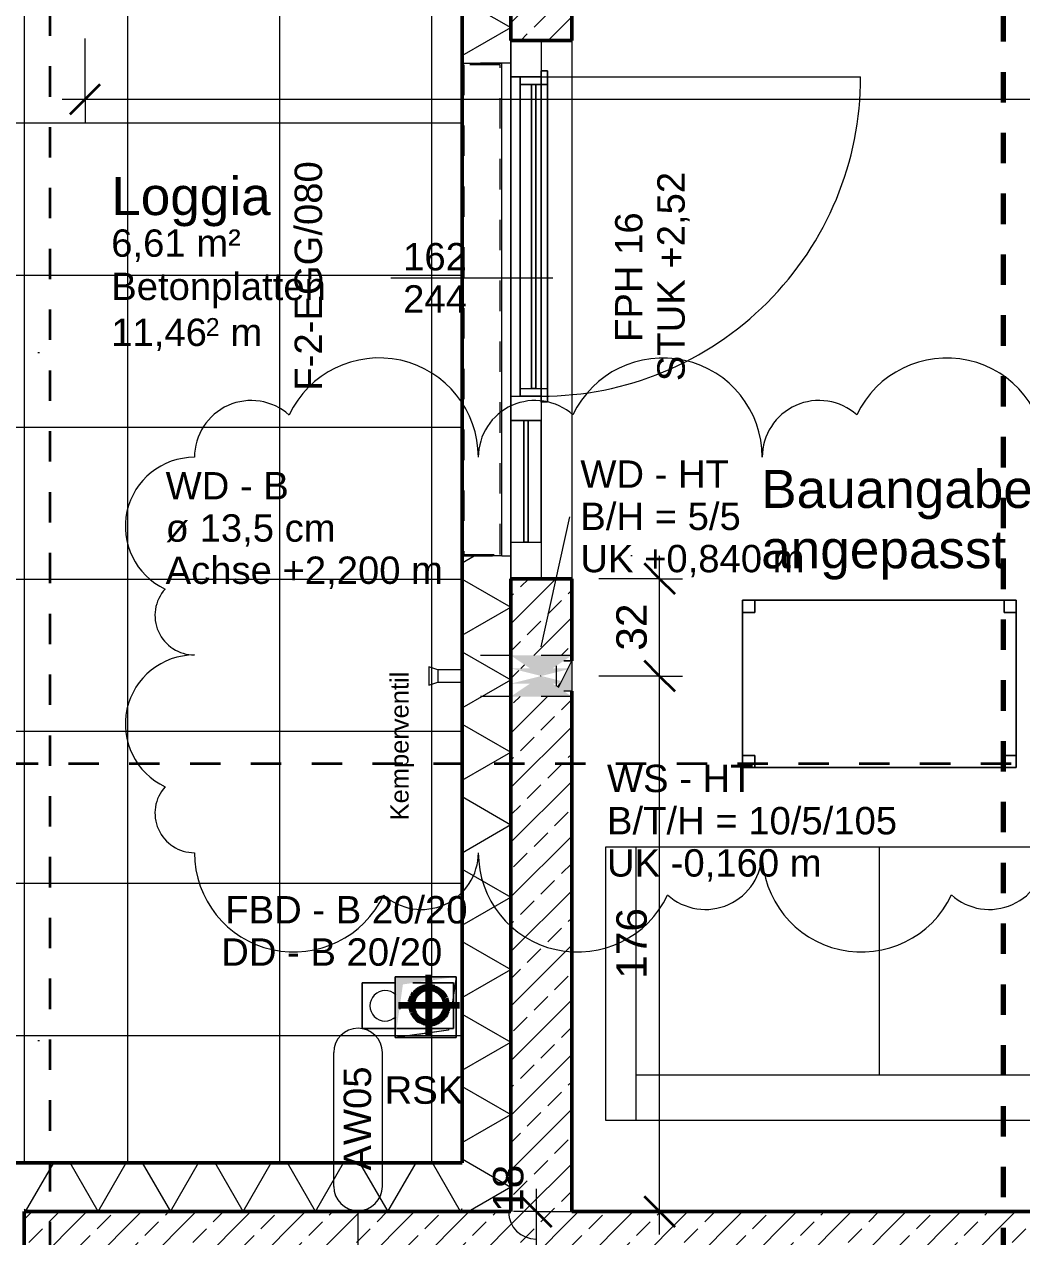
# Model space of a CAD drawing. Header units: metres. Extents: x -67.4 to -19.1, y 43.9 to 93.
# Drawn here: x -54.188 to -50.909, y 67.348 to 71.335 of the extents above; entities that cross this region are included whole.
import ezdxf

# ---------------------------------------------------------------- set-up
doc = ezdxf.new("R2010")
doc.units = ezdxf.units.M
for name, pattern in [('Achse', [0.009, 0.005, -0.002, 0, -0.002]), ('Strich Punkt', [0.015875, 0.00635, -0.004763, 0, -0.004763]), ('Strich Punkt Mittel', [0.015875, 0.00635, -0.004763, 0, -0.004763]), ('Verdeckt', [0.003, 0.002, -0.001])]:
    doc.linetypes.add(name, pattern=pattern)
for name, color, linetype, lineweight in [('A-DETL-GENF_', 92, 'Continuous', 13), ('A-DETL-MBND', 5, 'Continuous', 5), ('A-GLAZ-IDEN_', 152, 'Continuous', 9), ('A_2D', 7, 'Continuous', 13), ('A_Bemassung-50_', 4, 'Continuous', 9), ('A_Bemassung_', 4, 'Continuous', 9), ('A_Beschriftung_', 7, 'Continuous', 9), ('A_Decken', 8, 'Continuous', 13), ('A_Durchbruch', 7, 'Verdeckt', 5), ('A_Durchbruch_', 7, 'Continuous', 5), ('A_Durchbruch_Projektion', 8, 'Verdeckt', 5), ('A_Kanal_RW', 150, 'Strich Punkt', 100), ('A_Moebel', 6, 'Continuous', 13), ('A_Raeume_', 7, 'Continuous', 5), ('A_Raeume_Beschriftung_', 7, 'Continuous', 9), ('A_Raster_', 1, 'Continuous', 9), ('A_Waende', 7, 'Continuous', 13), ('G-ANNO-REVC-IDEN_', 71, 'Continuous', 9), ('G-ANNO-REVC_', 71, 'Continuous', 9), ('G-ANNO-SYMB_', 111, 'Continuous', 9), ('HT_E-Gesamt', 2, 'Continuous', 13), ('M-EQPM', 50, 'Continuous', 5), ('M-EQPM-IDEN_', 50, 'Continuous', 9), ('P-PIPE', 3, 'Continuous', 5), ('P-PIPE-CNTR', 3, 'Continuous', 5), ('Text', 130, 'Continuous', 9)]:
    doc.layers.add(name, color=color, linetype=linetype, lineweight=lineweight)
doc.styles.add('Arial_2', font='arial.ttf', dxfattribs={"height": 0.09})
doc.styles.add('Arial_3', font='arial.ttf', dxfattribs={"height": 0.125})
doc.styles.add('Arial_4', font='arial.ttf', dxfattribs={"height": 0.05849})
doc.styles.add('Arial_5', font='arial.ttf', dxfattribs={"height": 0.1})
doc.styles.add('Arial_6', font='arial.ttf', dxfattribs={"height": 0.06})
doc.dimstyles.new('WGA-Bemaßung_1', dxfattribs={"dimscale": 0.3048, "dimtxt": 0.102026, "dimasz": 0.328084, "dimexe": 0.246063, "dimexo": 0.0625, "dimgap": 0.04101, "dimtad": 1, "dimdec": 1, "dimlfac": 100, "dimrnd": 0.5, "dimdsep": 46, "dimtxsty": 'Arial_5', "dimblk1": 'OBLIQUE', "dimblk2": 'OBLIQUE', "dimsah": 1, "dimcen": 0.09, "dimdle": 0.246063, "dimazin": 2, "dimtfac": 1, "dimtdec": 4, "dimtix": 1, "dimtmove": 1, "dimatfit": 3, "dimfxl": 0.656168, "dimfxlon": 1, "dimtvp": 1, "dimtolj": 1, "dimtzin": 0, "dimarcsym": 2})
doc.dimstyles.new('WGA-Bemaßung_4', dxfattribs={"dimscale": 0.3048, "dimtxt": 0.102026, "dimasz": 0.328084, "dimexe": 0.246063, "dimexo": 0.0625, "dimgap": 0.04101, "dimtad": 1, "dimdec": 1, "dimlfac": 100, "dimrnd": 0.5, "dimdsep": 46, "dimtxsty": 'Arial_5', "dimblk1": 'OBLIQUE', "dimblk2": 'OBLIQUE', "dimsah": 1, "dimcen": 0.09, "dimdle": 0.246063, "dimazin": 2, "dimtfac": 1, "dimtdec": 4, "dimtix": 1, "dimtmove": 0, "dimatfit": 3, "dimfxl": 0.656168, "dimfxlon": 1, "dimtvp": 1, "dimtolj": 1, "dimtzin": 0, "dimarcsym": 2})
pattern_1 = [(45, (0, 0), (-0.08980256, 0.08980256), []), (45, (0.0898, 0), (-0.08980256, 0.08980256), [0.0635, -0.03175])]

# ---------------------------------------------------------------- blocks, each defined once
blk = doc.blocks.new('Moeb_Sofa - Sofa 180x90-4296491-263_PP_00EG_BT2')
at = {"layer": 'A_Moebel', "color": 8}
for p, q in [((-0.9, 0.45), (0.9, 0.45)), ((-0.9, -0.45), (-0.9, 0.45)), ((-0.8, -0.45), (-0.8, 0.45)), ((0, -0.3), (0, 0.45)), ((0.8, -0.45), (0.8, 0.45)), ((0.9, 0.45), (0.9, -0.45)), ((-0.8, -0.3), (0.8, -0.3)), ((0.9, -0.45), (-0.9, -0.45))]:
    blk.add_line(p, q, dxfattribs=at)
blk = doc.blocks.new('Moeb_Tisch - 900x550-1540402-263_PP_00EG_BT2')
at = {"layer": 'A_Moebel', "color": 8}
for p, q in [((-0.6241, -0.8106), (-0.6241, 0.0894)), ((-0.6241, 0.0894), (-0.0741, 0.0894)), ((-0.5841, 0.0894), (-0.6241, 0.0894)), ((-0.6241, 0.0894), (-0.6241, 0.0494)), ((-0.6241, 0.0494), (-0.6241, 0.0894)), ((-0.6241, 0.0894), (-0.5841, 0.0894)), ((-0.0741, 0.0894), (-0.6241, 0.0894)), ((-0.6241, 0.0894), (-0.6241, -0.8106)), ((-0.6241, -0.8106), (-0.6241, 0.0894)), ((-0.6241, 0.0894), (-0.0741, 0.0894)), ((-0.5841, 0.0494), (-0.5841, 0.0894)), ((-0.5841, 0.0894), (-0.5841, 0.0494)), ((-0.0741, 0.0894), (-0.1141, 0.0894)), ((-0.1141, 0.0894), (-0.1141, 0.0494)), ((-0.1141, 0.0494), (-0.1141, 0.0894)), ((-0.1141, 0.0894), (-0.0741, 0.0894)), ((-0.0741, 0.0894), (-0.0741, -0.8106)), ((-0.0741, 0.0494), (-0.0741, 0.0894)), ((-0.0741, 0.0894), (-0.0741, 0.0494)), ((-0.0741, -0.8106), (-0.0741, 0.0894)), ((-0.0741, 0.0894), (-0.0741, -0.8106)), ((-0.6241, 0.0494), (-0.5841, 0.0494)), ((-0.5841, 0.0494), (-0.6241, 0.0494)), ((-0.1141, 0.0494), (-0.0741, 0.0494)), ((-0.0741, 0.0494), (-0.1141, 0.0494)), ((-0.6241, -0.7706), (-0.6241, -0.8106)), ((-0.5841, -0.7706), (-0.6241, -0.7706)), ((-0.6241, -0.7706), (-0.5841, -0.7706)), ((-0.6241, -0.8106), (-0.6241, -0.7706)), ((-0.5841, -0.8106), (-0.5841, -0.7706)), ((-0.5841, -0.7706), (-0.5841, -0.8106)), ((-0.0741, -0.7706), (-0.1141, -0.7706)), ((-0.1141, -0.7706), (-0.1141, -0.8106)), ((-0.1141, -0.8106), (-0.1141, -0.7706)), ((-0.1141, -0.7706), (-0.0741, -0.7706)), ((-0.0741, -0.8106), (-0.0741, -0.7706)), ((-0.0741, -0.7706), (-0.0741, -0.8106)), ((-0.0741, -0.8106), (-0.6241, -0.8106)), ((-0.6241, -0.8106), (-0.5841, -0.8106)), ((-0.5841, -0.8106), (-0.6241, -0.8106)), ((-0.6241, -0.8106), (-0.0741, -0.8106)), ((-0.0741, -0.8106), (-0.6241, -0.8106)), ((-0.1141, -0.8106), (-0.0741, -0.8106)), ((-0.0741, -0.8106), (-0.1141, -0.8106))]:
    blk.add_line(p, q, dxfattribs=at)
blk = doc.blocks.new('HLS_Regensinkkasten - HLS_Regensinkkasten-V106-263_PP_00EG_BT2')
at = {"layer": 'M-EQPM', "color": 250}
for p, q in [((0.0373, 0.075), (-0.15, 0.075)), ((-0.15, 0.075), (-0.15, -0.075)), ((-0.15, 0.075), (0.0373, 0.075)), ((-0.15, -0.075), (-0.15, 0.075)), ((0.15, 0.075), (0.0415, 0.075)), ((0.0415, 0.075), (0.15, 0.075)), ((0.15, -0.075), (0.15, 0.075)), ((0.15, 0.075), (0.15, -0.075)), ((-0.15, -0.075), (-0.0158, -0.075)), ((-0.0158, -0.075), (-0.15, -0.075)), ((0.0416, -0.075), (0.15, -0.075)), ((0.15, -0.075), (0.0416, -0.075))]:
    blk.add_line(p, q, dxfattribs=at)
for start, end in [(225.9696, 134.0336), (167.113, 180), (180, 184.4526)]:
    blk.add_arc((0.075, 0), 0.05, start, end, dxfattribs=at)
blk = doc.blocks.new('Allg_Nachströmöffnung1 - DN 135-V114-263_PP_00EG_BT2')
at = {"layer": 'A-DETL-GENF_', "linetype": 'Verdeckt', "lineweight": 5}
for points in [[(0.0575, -0.1), (0.125, 0), (0.0575, 0.1), (0.0575, -0.0999)], [(0.125, 0), (0.1925, -0.0999), (0.1925, 0.1), (0.175, 0.0741)]]:
    blk.add_hatch(color=256, dxfattribs=at).paths.add_polyline_path(points)
at = {"layer": 'A_Durchbruch'}
for p, q in [((0.0575, -0.1), (0.0575, 0.26)), ((0.1925, -0.1), (0.1925, 0.26))]:
    blk.add_line(p, q, dxfattribs=at)
blk = doc.blocks.new('Allg_WS1 - HKLS-11901378-263_PP_00EG_BT2')
at = {"layer": 'A-DETL-GENF_'}
h = blk.add_hatch(color=256, dxfattribs=at)
h.paths.add_polyline_path([(0.125, -0.0434), (0.125, -0.0435), (0.2, -0.0434), (0.1964, -0.0292), (0.1583, -0.0102), (0.15, -0.0434), (0.15, -0.006), (0.1371, 0.0004), (0.125, -0.0176)])
h.paths.add_polyline_path([(0.2, -0.0435), (0.2249, -0.0434), (0.2, -0.031), (0.2, -0.0435)])
at = {"layer": 'A_2D'}
for p, q in [((0.1413, 0.0065), (0.2088, 0.0065)), ((0.125, -0.0435), (0.125, -0.0176)), ((0.225, -0.0176), (0.225, -0.0435))]:
    blk.add_line(p, q, dxfattribs=at)
at = {"layer": 'A_Durchbruch'}
for p, q in [((0.1371, 0.0004), (0.225, -0.0435)), ((0.125, -0.0435), (0.125, -0.0176)), ((0.225, -0.0435), (0.225, -0.0176))]:
    blk.add_line(p, q, dxfattribs=at)
blk = doc.blocks.new('Kemperventil - Standard-10796993-263_PP_00EG_BT2')
at = {"layer": 'HT_E-Gesamt'}
for p, q in [((0.095, 0.19), (0.105, 0.16)), ((0.125, 0.19), (0.095, 0.19)), ((0.105, 0.16), (0.105, 0.085)), ((0.125, 0.16), (0.105, 0.16)), ((0.155, 0.19), (0.125, 0.19)), ((0.145, 0.16), (0.125, 0.16)), ((0.145, 0.16), (0.155, 0.19)), ((0.145, 0.085), (0.145, 0.16)), ((0.0775, 0.085), (0.0775, 0.08)), ((0.125, 0.085), (0.0775, 0.085)), ((0.1725, 0.085), (0.125, 0.085)), ((0.1725, 0.08), (0.1725, 0.085))]:
    blk.add_line(p, q, dxfattribs=at)
blk = doc.blocks.new('Allg_Rollladenkasten - 0130x0270-10446602-263_PP_00EG_BT2')
at = {"layer": 'A_2D'}
for p, q in [((-0.81, -0.0793), (-0.81, -0.0743)), ((-0.81, -0.0743), (-0.805, -0.0743)), ((-0.81, -0.2043), (-0.81, -0.0793)), ((-0.805, -0.0743), (0.805, -0.0743)), ((0.805, -0.0743), (0.81, -0.0743)), ((0.81, -0.0743), (0.81, -0.2043)), ((-0.81, -0.2043), (0.805, -0.2043)), ((-0.81, -0.2043), (0.81, -0.2043)), ((-0.81, -0.2043), (-0.81, -0.2343)), ((0.81, -0.2343), (-0.81, -0.2343)), ((0.805, -0.2043), (0.81, -0.2043)), ((0.81, -0.2343), (0.81, -0.2043)), ((-0.81, -0.633), (-0.81, -0.629))]:
    blk.add_line(p, q, dxfattribs=at)
at = {"layer": 'A_Durchbruch'}
for p, q in [((-0.81, -0.0743), (-0.81, -0.2343)), ((0.81, -0.0743), (-0.81, -0.0743)), ((-0.805, -0.0793), (-0.805, -0.1993)), ((0.805, -0.0793), (-0.805, -0.0793)), ((0.805, -0.1993), (0.805, -0.0793)), ((0.81, -0.2343), (0.81, -0.0743)), ((-0.805, -0.1993), (0.805, -0.1993)), ((-0.81, -0.2343), (0.81, -0.2343)), ((-0.81, -0.2343), (0.81, -0.2343))]:
    blk.add_line(p, q, dxfattribs=at)
blk = doc.blocks.new('Symbol_Schatten_Verdeckt_unten - Bodendurchbruch_Schatten_Verdeckt_unten-V117-263_PP_00EG_BT2')
at = {"layer": 'A_Durchbruch_Projektion'}
for p, q in [((-0.1, -0.1), (-0.1, 0.1)), ((-0.1, 0.1), (0.1, 0.1)), ((-0.075, 0.075), (0.1, 0.1)), ((0.1, 0.1), (0.1, -0.1)), ((-0.1, -0.1), (-0.075, 0.075)), ((0.1, -0.1), (-0.1, -0.1))]:
    blk.add_line(p, q, dxfattribs=at)
blk = doc.blocks.new('Allg_WD_rechteckig - HKLS-V122-263_PP_00EG_BT2')
at = {"layer": 'A-DETL-GENF_'}
h = blk.add_hatch(color=256, dxfattribs=at)
h.paths.add_polyline_path([(0.15, 0), (0.125, 0.0999), (0.125, 0.037)])
h.paths.add_polyline_path([(0.15, 0), (0.125, -0.037), (0.125, -0.1), (0.1323, -0.071)])
h = blk.add_hatch(color=256, dxfattribs=at)
h.paths.add_polyline_path([(0.15, 0), (0.175, -0.1), (0.175, -0.037)])
h.paths.add_polyline_path([(0.175, 0.0999), (0.175, 0.0999), (0.15, 0), (0.175, 0.037)])
blk = doc.blocks.new('Symbol_Schatten_Verdeckt_unten - Bodendurchbruch_Schatten_Verdeckt_unten-V123-263_PP_00EG_BT2')
at = {"layer": 'A-DETL-MBND'}
for p, q in [((-0.1, -0.1), (-0.1, 0.1)), ((-0.1, 0.1), (0.1, 0.1)), ((-0.075, 0.075), (0.1, 0.1)), ((-0.0757, 0.0704), (-0.075, 0.075)), ((-0.1, -0.1), (-0.0916, -0.0409))]:
    blk.add_line(p, q, dxfattribs=at)
blk = doc.blocks.new('Symbol_Schatten - Bodendurchbruch_Schatten-V73-263_PP_00EG_BT2')
at = {"layer": 'A-DETL-MBND'}
for p, q in [((0.1, -0.1), (0.1, 0.1)), ((0.1, 0.1), (0.1, -0.1)), ((-0.1, -0.1), (0.1, -0.1)), ((0.1, -0.1), (-0.1, -0.1))]:
    blk.add_line(p, q, dxfattribs=at)
blk = doc.blocks.new('Symbol_Schatten - Bodendurchbruch_Schatten-V72-263_PP_00EG_BT2')
at = {"layer": 'A-DETL-GENF_'}
blk.add_hatch(color=256, dxfattribs=at).paths.add_polyline_path([(-0.1, -0.1), (-0.075, 0.075), (0.1, 0.1), (-0.1, 0.1), (-0.1, -0.0988)])
at = {"layer": 'A_2D'}
for p, q in [((-0.1, -0.1), (-0.1, 0.1)), ((-0.1, 0.1), (0.1, 0.1)), ((0.1, 0.1), (0.1, -0.1)), ((0.1, -0.1), (-0.1, -0.1))]:
    blk.add_line(p, q, dxfattribs=at)
at = {"layer": 'A_Durchbruch_'}
for p, q in [((0.1, 0.1), (-0.1, 0.1)), ((-0.1, 0.1), (-0.1, -0.1)), ((0.1, -0.1), (0.1, 0.1)), ((-0.1, -0.1), (0.1, -0.1))]:
    blk.add_line(p, q, dxfattribs=at)
blk = doc.blocks.new('Fens_Tuer_2tlg - DK_DF_SL_1770x2520_Terrassentür dicke Aufbau-11820819-263_PP_00EG_BT2')
at = {"layer": 'A_2D', "lineweight": 5}
for p, q in [((-0.765, 0), (-0.765, 1.05)), ((-0.885, 0.1), (0.885, 0.1)), ((-0.885, 0.1), (0.885, 0.1)), ((-0.885, 0.1), (0.885, 0.1)), ((-0.885, -0.1), (-0.885, 0.1)), ((-0.885, 0.1), (-0.885, -0.1)), ((0.885, 0.1), (0.885, -0.1)), ((0.885, -0.1), (0.885, 0.1)), ((-0.785, 0.02), (-0.74, 0.02)), ((-0.785, 0), (-0.785, 0.02)), ((-0.785, 0.02), (-0.785, 0)), ((0.305, 0.02), (-0.785, 0.02)), ((-0.74, 0.02), (-0.74, -0.07)), ((-0.74, -0.07), (-0.74, 0.02)), ((-0.74, 0.02), (0.26, 0.02)), ((0.26, 0.02), (0.305, 0.02)), ((0.26, -0.07), (0.26, 0.02)), ((0.26, -0.07), (0.26, 0.02)), ((0.305, 0.02), (0.305, 0)), ((0.305, 0.02), (0.305, 0)), ((-0.885, -0.1), (-0.885, 0)), ((-0.885, 0), (-0.765, 0)), ((-0.885, 0), (0.885, 0)), ((-0.885, -0.1), (-0.885, 0)), ((-0.765, 0), (-0.785, 0)), ((-0.785, 0), (0.305, 0)), ((-0.765, -0.07), (-0.765, 0)), ((-0.765, 0), (-0.765, -0.07)), ((0.285, 0), (-0.765, 0)), ((-0.765, 0), (-0.765, -0.1)), ((0.285, 0), (-0.765, 0)), ((-0.765, -0.1), (-0.765, 0)), ((-0.74, -0.018), (0.26, -0.018)), ((-0.74, -0.032), (-0.74, -0.018)), ((-0.74, -0.018), (-0.74, -0.032)), ((0.26, -0.018), (-0.74, -0.018)), ((0.26, -0.032), (-0.74, -0.032)), ((-0.74, -0.032), (0.26, -0.032)), ((0.26, -0.018), (0.26, -0.032)), ((0.26, -0.032), (0.26, -0.018)), ((0.285, 0), (0.285, -0.07)), ((0.305, 0), (0.285, 0)), ((0.285, 0), (0.285, -0.07)), ((0.285, -0.1), (0.285, 0)), ((0.285, 0), (0.365, 0)), ((0.285, -0.1), (0.285, 0)), ((0.365, 0), (0.365, -0.1)), ((0.765, 0), (0.365, 0)), ((0.365, -0.1), (0.365, 0)), ((0.765, -0.1), (0.765, 0)), ((0.765, 0), (0.885, 0)), ((0.765, -0.1), (0.765, 0)), ((0.885, 0), (0.885, -0.1)), ((0.885, -0.1), (0.885, 0)), ((-0.74, -0.07), (-0.765, -0.07)), ((-0.765, -0.07), (0.285, -0.07)), ((0.26, -0.07), (-0.74, -0.07)), ((0.285, -0.07), (0.26, -0.07)), ((0.365, -0.043), (0.765, -0.043)), ((0.365, -0.057), (0.365, -0.043)), ((0.365, -0.043), (0.365, -0.057)), ((0.765, -0.043), (0.365, -0.043)), ((0.765, -0.057), (0.365, -0.057)), ((0.365, -0.057), (0.765, -0.057)), ((0.765, -0.043), (0.765, -0.057)), ((0.765, -0.057), (0.765, -0.043)), ((-0.885, -0.1), (0.885, -0.1)), ((0.885, -0.1), (-0.885, -0.1)), ((-0.765, -0.1), (-0.885, -0.1)), ((0.885, -0.1), (-0.885, -0.1)), ((-0.765, -0.1), (0.285, -0.1)), ((0.365, -0.1), (0.285, -0.1)), ((0.365, -0.1), (0.765, -0.1)), ((0.885, -0.1), (0.765, -0.1)), ((-0.81, -0.26), (0.81, -0.26))]:
    blk.add_line(p, q, dxfattribs=at)
blk.add_arc((-0.765, 0), 1.05, 360, 90, dxfattribs=at)
blk = doc.blocks.new('BS_Wand_Lollipop - rechts_oben-2026913-263_PP_00EG_BT2')
at = {"layer": 'A_Beschriftung_'}
for p, q in [((0.0046, 0.0016), (0.0134, 0.0016)), ((-0.003, 0), (0.003, 0)), ((0.0046, -0.0016), (0.0134, -0.0016))]:
    blk.add_line(p, q, dxfattribs=at)
for centre, start, end in [((0.0046, 0), 90, 270), ((0.0134, 0), 270, 90)]:
    blk.add_arc(centre, 0.0016, start, end, dxfattribs=at)
blk = doc.blocks.new('DIMBLOCK498-263_PP_00EG_BT2')
at = {"layer": 'A_Bemassung-50_', "transparency": 16777216}
for p, q in [((-52.505, 67.5056), (-52.505, 67.2506)), ((-52.505, 67.4306), (-52.58, 67.4306)), ((-52.505, 67.4306), (-52.305, 67.4306)), ((-52.505, 67.2506), (-52.58, 67.2506)), ((-52.505, 67.2506), (-52.305, 67.2506))]:
    blk.add_line(p, q, dxfattribs=at)
at = {"layer": 'A_Bemassung-50_', "lineweight": 35, "transparency": 16777216}
for p, q in [((-52.505, 67.4306), (-52.555, 67.4806)), ((-52.505, 67.4306), (-52.455, 67.3806)), ((-52.505, 67.2506), (-52.555, 67.3006)), ((-52.505, 67.2506), (-52.455, 67.2006))]:
    blk.add_line(p, q, dxfattribs=at)
at = {"layer": 'A_Bemassung-50_', "transparency": 16777216}
blk.add_ellipse((-52.505, 67.4296), major_axis=(-0.091, 0), ratio=0.978347, start_param=0, end_param=1.570796, dxfattribs=at)
at = {"layer": 'A_Bemassung-50_', "color": 0, "transparency": 16777216, "insert": (-52.6474, 67.4296), "char_height": 0.1, "width": 0.184588, "attachment_point": 1, "rotation": 90, "line_spacing_factor": 0.941778, "style": 'Arial_5'}
blk.add_mtext('18', dxfattribs=at)
blk = doc.blocks.new('_Oblique')
at = {"color": 0, "linetype": 'ByBlock', "lineweight": -2}
blk.add_line((-0.5, -0.5), (0.5, 0.5), dxfattribs=at)
blk = doc.blocks.new('DIMBLOCK525-263_PP_00EG_BT2')
at = {"layer": 'A_Bemassung-50_', "transparency": 16777216}
for p, q in [((-53.9883, 71.0881), (-53.9883, 71.2881)), ((-45.2708, 71.0878), (-45.2708, 71.2878)), ((-54.0633, 71.0881), (-45.2708, 71.0878)), ((-53.9883, 71.0881), (-53.9883, 71.0131)), ((-45.2708, 71.0878), (-45.2708, 71.0128))]:
    blk.add_line(p, q, dxfattribs=at)
at = {"layer": 'A_Bemassung-50_', "lineweight": 35, "transparency": 16777216}
for p, q in [((-53.9883, 71.0881), (-53.9383, 71.1381)), ((-45.2708, 71.0878), (-45.2208, 71.1378)), ((-53.9883, 71.0881), (-54.0383, 71.0381)), ((-45.2708, 71.0878), (-45.3208, 71.0378))]:
    blk.add_line(p, q, dxfattribs=at)
at = {"layer": 'A_Bemassung-50_', "color": 0, "transparency": 16777216, "insert": (-49.7449, 71.2303), "char_height": 0.1, "width": 0.276883, "attachment_point": 1, "rotation": 359.9983, "line_spacing_factor": 0.941778, "style": 'Arial_5'}
blk.add_mtext('872', dxfattribs=at)
blk = doc.blocks.new('BS_Fens_PP - links-2843219-263_PP_00EG_BT2')
at = {"layer": 'A-GLAZ-IDEN_'}
blk.add_line((0, 0.000124), (0, 0.010761), dxfattribs=at)
blk = doc.blocks.new('Family - ___-11902235-263_PP_00EG_BT2')
at = {"layer": 'G-ANNO-REVC_'}
for centre, radius, start, end in [((-22.4124, 85.0956), 0.1867, 25.5497, 157.36), ((-22.0247, 84.934), 0.3267, 337.36, 132.1512), ((-22.6722, 84.9575), 0.2275, 67.36, 222.1512), ((-21.551, 84.7364), 0.1867, 25.5497, 157.36), ((-21.1633, 84.5747), 0.3267, 337.36, 132.1512), ((-22.7848, 84.6876), 0.13, 115.5497, 247.36), ((-22.9224, 84.3576), 0.2275, 67.36, 222.1512), ((-20.6895, 84.3771), 0.1867, 25.5497, 157.36), ((-20.3019, 84.2154), 0.3267, 337.36, 132.1512), ((-23.035, 84.0876), 0.13, 115.5497, 247.36), ((-20.0505, 83.9697), 0.13, 295.5497, 67.36), ((-22.7836, 83.8419), 0.3267, 157.36, 312.1512), ((-20.1631, 83.6997), 0.2275, 247.36, 42.1512), ((-22.3959, 83.6802), 0.1867, 205.5497, 337.36), ((-21.9222, 83.4826), 0.3267, 157.36, 312.1512), ((-20.3007, 83.3698), 0.13, 295.5497, 67.36), ((-21.5345, 83.321), 0.1867, 205.5497, 337.36), ((-21.0608, 83.1234), 0.3267, 157.36, 312.1512), ((-20.4133, 83.0998), 0.2275, 247.36, 42.1512), ((-20.6731, 82.9617), 0.1867, 205.5497, 337.36)]:
    blk.add_arc(centre, radius, start, end, dxfattribs=at)
blk = doc.blocks.new('DIMBLOCK624-263_PP_00EG_BT2')
at = {"layer": 'A_Bemassung-50_', "lineweight": 35, "transparency": 16777216}
for p, q in [((-52.0994, 69.1918), (-52.1494, 69.2418)), ((-52.0994, 69.1918), (-52.0494, 69.1418)), ((-52.0994, 67.4306), (-52.1494, 67.4806)), ((-52.0994, 67.4306), (-52.0494, 67.3806))]:
    blk.add_line(p, q, dxfattribs=at)
at = {"layer": 'A_Bemassung-50_', "transparency": 16777216}
for p, q in [((-52.0994, 69.1918), (-52.2994, 69.1918)), ((-52.0994, 67.3556), (-52.0994, 69.1918)), ((-52.0994, 69.1918), (-52.0244, 69.1918)), ((-52.0994, 67.4306), (-52.2994, 67.4306)), ((-52.0994, 67.4306), (-52.0244, 67.4306))]:
    blk.add_line(p, q, dxfattribs=at)
at = {"layer": 'A_Bemassung-50_', "color": 0, "transparency": 16777216, "insert": (-52.2417, 68.1958), "char_height": 0.1, "width": 0.276883, "attachment_point": 1, "rotation": 90, "line_spacing_factor": 0.941778, "style": 'Arial_5'}
blk.add_mtext('176', dxfattribs=at)
blk = doc.blocks.new('DIMBLOCK625-263_PP_00EG_BT2')
at = {"layer": 'A_Bemassung-50_', "transparency": 16777216}
for p, q in [((-52.0994, 69.1918), (-52.0994, 69.5868)), ((-52.0994, 69.5118), (-52.2994, 69.5118)), ((-52.0994, 69.5118), (-52.0244, 69.5118)), ((-52.0994, 69.1918), (-52.2994, 69.1918)), ((-52.0994, 69.1918), (-52.0244, 69.1918))]:
    blk.add_line(p, q, dxfattribs=at)
at = {"layer": 'A_Bemassung-50_', "lineweight": 35, "transparency": 16777216}
for p, q in [((-52.0994, 69.5118), (-52.1494, 69.5618)), ((-52.0994, 69.5118), (-52.0494, 69.4618)), ((-52.0994, 69.1918), (-52.1494, 69.2418)), ((-52.0994, 69.1918), (-52.0494, 69.1418))]:
    blk.add_line(p, q, dxfattribs=at)
at = {"layer": 'A_Bemassung-50_', "color": 0, "transparency": 16777216, "insert": (-52.2417, 69.2749), "char_height": 0.1, "width": 0.184588, "attachment_point": 1, "rotation": 90, "line_spacing_factor": 0.941778, "style": 'Arial_5'}
blk.add_mtext('32', dxfattribs=at)

msp = doc.modelspace()

# ---------------------------------------------------------------- hatches: boundary and pattern name
at = {"layer": 'A-DETL-GENF_', "lineweight": 5}
h = msp.add_hatch(dxfattribs=at)
h.set_pattern_fill('FP_160', color=252, style=0, pattern_type=2)
h.set_pattern_definition([(89.998, (-85.848, 81.011), (-0.5, 1.75e-05), []), (179.998, (-85.848, 81.011), (-1.75e-05, -0.5), [])])
h.paths.add_polyline_path([(-37.3489, 50.614), (-35.3489, 51.4717), (-35.3489, 51.6705), (-35.3564, 51.6883), (-35.3643, 51.7129), (-35.3704, 51.7392), (-35.3747, 51.767), (-35.3773, 51.7976), (-35.3781, 51.8201), (-35.3773, 51.8505), (-35.3747, 51.8816), (-35.3704, 51.9132), (-35.3643, 51.9452), (-35.3564, 51.9773), (-35.3489, 52.0021), (-35.3489, 55.5027), (-37.3488, 55.5027), (-37.3487, 55.1534), (-37.3088, 55.1534), (-37.3088, 53.5334), (-37.3488, 53.5334), (-37.3489, 50.7195)])
h.paths.add_polyline_path([(-37.2077, 55.2308), (-37.2077, 55.4308), (-37.0077, 55.4308), (-37.1827, 55.4058)])
h.paths.add_polyline_path([(-35.3485, 62.78), (-35.3485, 69.4084), (-37.3483, 69.4084), (-37.3483, 69.0237), (-37.3084, 69.0237), (-37.3084, 67.4037), (-37.3484, 67.4037), (-37.3484, 64.436), (-37.3085, 64.436), (-37.3085, 63.386), (-37.3485, 63.386), (-37.3485, 62.78), (-35.3644, 62.78)])
h.paths.add_polyline_path([(-37.3085, 64.436), (-37.3085, 64.436), (-37.2602, 65.5096)])
h.paths.add_polyline_path([(-36.409, 66.1781), (-36.589, 66.1787), (-36.4987, 66.2684)])
h.paths.add_polyline_path([(-37.2207, 66.3884), (-37.2207, 66.4695), (-37.2173, 66.4835), (-37.2173, 66.4972), (-37.2207, 66.5116), (-37.2207, 66.5884), (-37.0207, 66.5884), (-37.1957, 66.5634), (-37.2169, 66.4146)])
h.paths.add_polyline_path([(-52.7484, 67.5906), (-52.7484, 71.7218), (-56.4192, 71.7219), (-56.0639, 67.5907), (-52.7484, 67.5906)])
h.paths.add_polyline_path([(-52.7484, 67.5906), (-52.7484, 67.5906), (-52.7484, 67.9817)])
h.paths.add_polyline_path([(-52.9684, 68.0027), (-52.9684, 68.2027), (-52.7684, 68.2027), (-52.9434, 68.1777), (-52.9642, 68.0323)])
h.paths.add_polyline_path([(-52.7484, 69.2255), (-52.7534, 69.233), (-52.7534, 69.233)])
h.paths.add_polyline_path([(-37.3496, 80.5188), (-37.3499, 83.3469), (-42.5001, 83.3469), (-54.2336, 80.5193), (-37.3499, 80.5188)])
h.paths.add_polyline_path([(-40.5679, 80.6402), (-40.5679, 80.8402), (-40.3679, 80.8402), (-40.5429, 80.8152), (-40.5668, 80.6482)])
at = {"layer": 'A_Waende', "lineweight": 5}
h = msp.add_hatch(dxfattribs=at)
h.set_pattern_fill('FP_3', color=250, style=0, pattern_type=2)
h.set_pattern_definition(pattern_1)
h.paths.add_polyline_path([(-52.3884, 69.1243), (-52.3884, 69.1418), (-52.4143, 69.1418), (-52.3884, 69.1243)])
h.paths.add_polyline_path([(-52.5884, 67.4306), (-52.3884, 67.4306), (-52.3884, 69.1243), (-52.5884, 69.1243), (-52.5884, 67.4593)])
h.paths.add_polyline_path([(-52.3884, 69.2593), (-52.4513, 69.2168), (-52.4009, 69.2168), (-52.3884, 69.2418)])
h.paths.add_polyline_path([(-52.5884, 69.2593), (-52.3884, 69.2593), (-52.3884, 69.5118), (-52.5883, 69.5118), (-52.5883, 69.4052)])
h.paths.add_polyline_path([(-52.5884, 69.1243), (-52.5254, 69.1668), (-52.5884, 69.1668), (-52.4884, 69.1918), (-52.5884, 69.2168), (-52.5254, 69.2168), (-52.5884, 69.2593), (-52.5884, 69.1668)])
h.paths.add_polyline_path([(-52.5884, 69.1243), (-52.5884, 69.1243), (-52.5884, 69.1668)])
h.paths.add_polyline_path([(-52.4323, 69.154), (-52.4259, 69.1668), (-52.4513, 69.1668), (-52.4384, 69.1581)])
h.paths.add_polyline_path([(-52.4217, 69.1751), (-52.4026, 69.2132), (-52.4884, 69.1918), (-52.4384, 69.1793)])
h.paths.add_polyline_path([(-52.3883, 71.2818), (-52.3883, 72.0818), (-52.5883, 72.0816), (-52.5883, 71.2818), (-52.3884, 71.2818)])
h = msp.add_hatch(dxfattribs=at)
h.set_pattern_fill('FP_116', color=250, angle=202.64, style=0, pattern_type=2)
h.set_pattern_definition([(89.998, (-52.58879, 69.65606), (-0.20637, 7e-06), []), (149.998, (-52.58879, 69.65606), (-0.103191, -0.178718), []), (209.998, (-52.58879, 69.65606), (0.103184, -0.178734), [])])
h.paths.add_polyline_path([(-52.6043, 67.4306), (-52.5884, 67.4306), (-52.5884, 69.5868), (-52.7483, 69.5868), (-52.7484, 67.4306)])
h.paths.add_polyline_path([(-52.6043, 71.2068), (-52.5883, 71.2068), (-52.5883, 71.8818), (-52.7483, 71.8818), (-52.7483, 71.2068), (-52.6183, 71.2068)])
h = msp.add_hatch(dxfattribs=at)
h.set_pattern_fill('FP_143', color=250, angle=-157.36, style=0, pattern_type=2)
h.set_pattern_definition([(359.998, (-53.469, 67.43075), (7e-06, 0.20637), []), (59.998, (-53.469, 67.43075), (-0.17872, 0.10319), []), (119.998, (-53.469, 67.43075), (-0.178725, -0.10318), [])])
h.paths.add_polyline_path([(-53.2621, 67.4306), (-52.7484, 67.4306), (-52.7484, 67.5906), (-54.1884, 67.5906), (-54.188, 67.4306), (-53.3023, 67.4306)])
h = msp.add_hatch(dxfattribs=at)
h.set_pattern_fill('FP_3', color=250, style=0, pattern_type=2)
h.set_pattern_definition(pattern_1)
h.paths.add_polyline_path([(-47.1808, 67.2506), (-47.0834, 67.2506), (-47.0835, 67.4306), (-54.1884, 67.4306), (-54.188, 67.2506), (-47.1809, 67.2506)])

# ---------------------------------------------------------------- linework, layer by layer
at = {"layer": 'A_2D', "lineweight": 50}
for p, q in [((-52.7484, 67.5906), (-52.7483, 71.7218)), ((-56.0639, 67.5907), (-52.7484, 67.5906))]:
    msp.add_line(p, q, dxfattribs=at)
at = {"layer": 'A_2D', "lineweight": 5}
for p, q in [((-54.1383, 70.2541), (-54.1433, 70.2541)), ((-54.1384, 67.9924), (-54.1434, 67.9924))]:
    msp.add_line(p, q, dxfattribs=at)
at = {"layer": 'A_Beschriftung_'}
msp.add_line((-52.4884, 69.2879), (-52.3944, 69.7147), dxfattribs=at)
at = {"layer": 'A_Decken'}
for p, q in [((-54.1883, 71.7219), (-54.1884, 67.5906)), ((-52.3883, 71.2818), (-52.3883, 69.5118)), ((-52.7684, 68.2027), (-52.7684, 68.0027)), ((-52.7684, 68.0027), (-52.9684, 68.0027))]:
    msp.add_line(p, q, dxfattribs=at)
at = {"layer": 'A_Kanal_RW'}
msp.add_circle((-52.8577, 68.1092), 0.06, dxfattribs=at)
at = {"layer": 'A_Raeume_', "flags": 128}
for points in [[(-52.3884, 67.4306), (-47.1834, 67.4306), (-47.1833, 71.4233), (-48.9808, 71.4235), (-48.9808, 72.1216), (-50.6486, 72.1216), (-50.6487, 71.9816), (-52.3883, 71.9818)], [(-52.7484, 67.5906), (-52.7483, 71.7218), (-54.3483, 71.7219), (-54.3484, 67.5906)]]:
    msp.add_lwpolyline(points, close=True, dxfattribs=at)
at = {"layer": 'A_Raster_', "linetype": 'Strich Punkt Mittel', "lineweight": 35}
for p, q in [((-54.1037, 84.1967), (-54.1049, 46.5271)), ((-56.2432, 68.9041), (-25.8356, 68.9032))]:
    msp.add_line(p, q, dxfattribs=at)
at = {"layer": 'A_Waende', "color": 50, "lineweight": 50}
for p, q in [((-52.3883, 71.2818), (-52.3883, 72.0818)), ((-52.5883, 71.2818), (-52.5883, 71.8818)), ((-52.5883, 71.2818), (-52.3883, 71.2818)), ((-52.5884, 67.4306), (-52.5883, 69.5118)), ((-52.3883, 69.5118), (-52.5883, 69.5118)), ((-52.3884, 69.2418), (-52.3883, 69.5118)), ((-52.3884, 67.4306), (-52.3884, 69.1418)), ((-52.5884, 67.4306), (-54.1884, 67.4306)), ((-54.1884, 67.4306), (-54.1884, 66.8522)), ((-47.0834, 67.4306), (-52.3884, 67.4306))]:
    msp.add_line(p, q, dxfattribs=at)
at = {"layer": 'A_Waende', "color": 250, "lineweight": 5}
for p, q in [((-52.7483, 71.7218), (-52.7483, 71.2068)), ((-52.5883, 71.2068), (-52.5883, 71.2818)), ((-52.7483, 69.5868), (-52.7484, 67.5906)), ((-52.5883, 69.5118), (-52.5883, 69.5868)), ((-52.7484, 67.5906), (-54.3484, 67.5906)), ((-54.1884, 67.4306), (-54.1884, 67.4306)), ((-54.1884, 67.4306), (-52.7484, 67.4306))]:
    msp.add_line(p, q, dxfattribs=at)
at = {"layer": 'A_Waende'}
msp.add_line((-52.5883, 71.2068), (-52.5883, 69.5868), dxfattribs=at)
at = {"layer": 'G-ANNO-SYMB_', "linetype": 'Achse', "lineweight": 70}
msp.add_line((-50.9697, 47.2778), (-50.9686, 85.3038), dxfattribs=at)
at = {"layer": 'P-PIPE', "color": 150, "lineweight": 100}
for radius, start, end in [(0.0571, 112.64, 202.64), (0.0572, 22.64, 112.64), (0.0572, 292.64, 22.64), (0.0571, 202.64, 292.64)]:
    msp.add_arc((-52.8577, 68.1092), radius, start, end, dxfattribs=at)
at = {"layer": 'P-PIPE-CNTR', "color": 150, "lineweight": 100}
for p, q in [((-52.8577, 68.0092), (-52.8577, 68.2092)), ((-52.9577, 68.1092), (-52.7577, 68.1092))]:
    msp.add_line(p, q, dxfattribs=at)

# ---------------------------------------------------------------- block references
at = {"layer": 'A-DETL-GENF_', "rotation": 269.9982758784551}
msp.add_blockref('Allg_WD_rechteckig - HKLS-V122-263_PP_00EG_BT2', (-52.4883, 69.3418), dxfattribs=at)
at = {"layer": 'A-DETL-MBND', "rotation": 180}
msp.add_blockref('Symbol_Schatten_Verdeckt_unten - Bodendurchbruch_Schatten_Verdeckt_unten-V123-263_PP_00EG_BT2', (-52.8684, 68.1027), dxfattribs=at)
at = {"layer": 'A-DETL-MBND'}
msp.add_blockref('Symbol_Schatten - Bodendurchbruch_Schatten-V73-263_PP_00EG_BT2', (-52.8684, 68.1027), dxfattribs=at)
at = {"layer": 'A-GLAZ-IDEN_', "xscale": 49.99999999999998, "yscale": 49.99999999999998, "zscale": 49.99999999999998, "rotation": 89.9982758784551}
msp.add_blockref('BS_Fens_PP - links-2843219-263_PP_00EG_BT2', (-52.4447, 70.5), dxfattribs=at)
at = {"layer": 'A_2D', "lineweight": 5, "rotation": 269.9982758784551}
msp.add_blockref('Fens_Tuer_2tlg - DK_DF_SL_1770x2520_Terrassentür dicke Aufbau-11820819-263_PP_00EG_BT2', (-52.4883, 70.3968), dxfattribs=at)
at = {"layer": 'A_2D'}
for name, p, rotation in [('Allg_WS1 - HKLS-11901378-263_PP_00EG_BT2', (-52.4319, 69.0168), 89.9982758784552), ('Symbol_Schatten_Verdeckt_unten - Bodendurchbruch_Schatten_Verdeckt_unten-V117-263_PP_00EG_BT2', (-52.8684, 68.1027), 180)]:
    msp.add_blockref(name, p, dxfattribs=dict(at, rotation=rotation))
msp.add_blockref('Symbol_Schatten - Bodendurchbruch_Schatten-V72-263_PP_00EG_BT2', (-52.8684, 68.1027), dxfattribs=at)
at = {"layer": 'A_Beschriftung_', "xscale": 49.99999999999998, "yscale": 49.99999999999998, "zscale": 49.99999999999998, "rotation": 89.99999999999991}
msp.add_blockref('BS_Wand_Lollipop - rechts_oben-2026913-263_PP_00EG_BT2', (-53.091, 67.2836), dxfattribs=at)
at = {"layer": 'A_Durchbruch'}
for name, p, rotation in [('Allg_Rollladenkasten - 0130x0270-10446602-263_PP_00EG_BT2', (-52.8226, 70.3968), 89.9982758784651), ('Allg_Nachströmöffnung1 - DN 135-V114-263_PP_00EG_BT2', (-52.4884, 69.0668), 89.9982758784552)]:
    msp.add_blockref(name, p, dxfattribs=dict(at, rotation=rotation))
at = {"layer": 'A_Moebel', "color": 8}
for name, p, rotation in [('Moeb_Tisch - 900x550-1540402-263_PP_00EG_BT2', (-51.7371, 69.5149), 89.99410823236948), ('Moeb_Sofa - Sofa 180x90-4296491-263_PP_00EG_BT2', (-51.3766, 68.1804), 359.9941082324019)]:
    msp.add_blockref(name, p, dxfattribs=dict(at, rotation=rotation))
at = {"layer": 'G-ANNO-REVC_', "rotation": 22.64000000000043}
msp.add_blockref('Family - ___-11902235-263_PP_00EG_BT2', (0, 0), dxfattribs=at)
at = {"layer": 'HT_E-Gesamt', "rotation": 89.9982758784651}
msp.add_blockref('Kemperventil - Standard-10796993-263_PP_00EG_BT2', (-52.6684, 69.0668), dxfattribs=at)
at = {"layer": 'M-EQPM', "color": 250, "rotation": 179.998275878371}
msp.add_blockref('HLS_Regensinkkasten - HLS_Regensinkkasten-V106-263_PP_00EG_BT2', (-52.9268, 68.1074), dxfattribs=at)

# ---------------------------------------------------------------- texts
at = {"layer": 'A-GLAZ-IDEN_', "char_height": 0.09, "attachment_point": 1, "style": 'Arial_2'}
for s, insert, width, rotation in [('F-2-EGG/080', (-53.2994, 70.1299), 0.89789, 90), ('STUK +2,52', (-52.1068, 70.1611), 0.82173, 90), ('FPH 16', (-52.2457, 70.2901), 0.509072, 90), ('162', (-52.9427, 70.6156), 0.252532, 359.9983), ('244', (-52.9427, 70.4767), 0.252532, 359.9983)]:
    msp.add_mtext(s, dxfattribs=dict(at, insert=insert, width=width, rotation=rotation))
at = {"layer": 'A_Beschriftung_', "char_height": 0.09, "attachment_point": 1, "style": 'Arial_2'}
for s, insert, width in [('WD - HT', (-52.36, 69.9007), 0.58924), ('WD - B', (-53.7236, 69.8624), 0.489029), ('B/H = 5/5', (-52.36, 69.7618), 0.625316), ('ø 13,5 cm', (-53.7236, 69.7235), 0.665401), ('UK +0,840 m', (-52.36, 69.6229), 0.877848), ('Achse +2,200 m', (-53.7236, 69.5846), 1.082278), ('WS - HT', (-52.2724, 68.9), 0.581223), ('B/T/H = 10/5/105', (-52.2724, 68.7611), 1.134388), ('UK -0,160 m', (-52.2724, 68.6222), 0.837763), ('FBD - B 20/20', (-53.5274, 68.4682), 0.945991), ('DD - B 20/20', (-53.5407, 68.3292), 0.861814)]:
    msp.add_mtext(s, dxfattribs=dict(at, insert=insert, width=width))
at = {"layer": 'A_Beschriftung_', "insert": (-53.1381, 67.5656), "char_height": 0.09, "width": 0.420886, "attachment_point": 1, "rotation": 90, "style": 'Arial_2'}
msp.add_mtext('AW05', dxfattribs=at)
at = {"layer": 'A_Raeume_Beschriftung_', "attachment_point": 1}
for s, insert, char_height, width, style in [('Loggia', (-53.9025, 70.8323), 0.125, 0.633333, 'Arial_3'), ('6,61 m²', (-53.9025, 70.6603), 0.09, 0.505063, 'Arial_2'), ('Betonplatten', (-53.9025, 70.5178), 0.09, 0.825738, 'Arial_2'), ('11,46', (-53.9025, 70.3669), 0.09, 0.376793, 'Arial_2'), ('2', (-53.5916, 70.3687), 0.0585, 0.056118, 'Arial_4'), (' m', (-53.5453, 70.3669), 0.09, 0.164346, 'Arial_2')]:
    msp.add_mtext(s, dxfattribs=dict(at, insert=insert, char_height=char_height, width=width, style=style))
at = {"layer": 'G-ANNO-REVC-IDEN_', "char_height": 0.125, "attachment_point": 1, "style": 'Arial_3'}
for s, insert, width in [('Bauangaben', (-51.7654, 69.8694), 1.178481), ('angepasst', (-51.7654, 69.671), 0.97405)]:
    msp.add_mtext(s, dxfattribs=dict(at, insert=insert, width=width))
at = {"layer": 'M-EQPM-IDEN_', "insert": (-53.0033, 67.8752), "char_height": 0.09, "width": 0.30865, "attachment_point": 1, "style": 'Arial_2'}
msp.add_mtext('RSK', dxfattribs=at)
at = {"layer": 'Text', "color": 7, "insert": (-52.9847, 68.717), "char_height": 0.06, "width": 0.629325, "attachment_point": 1, "rotation": 90, "style": 'Arial_6'}
msp.add_mtext('Kemperventil', dxfattribs=at)

# ---------------------------------------------------------------- dimensions: what is measured, and where the dimension line sits
at = {"layer": 'A_Bemassung_'}
for base, p1, p2, angle, override, picture, middle in [((-45.270797, 71.087803), (-53.98829, 71.288065), (-45.270791, 71.287803), 359.998276, {"dimpost": '<>', "dimfxl": 8.7175}, 'DIMBLOCK525-263_PP_00EG_BT2', (-49.629545, 71.151491)), ((-52.0994, 69.5118), (-52.2994, 69.1918), (-52.2994, 69.5118), 90, {"dimpost": '<>', "dimfxl": 0.319992}, 'DIMBLOCK625-263_PP_00EG_BT2', (-52.163, 69.3518)), ((-52.0994, 69.1918), (-52.2994, 67.4306), (-52.2994, 69.1918), 90, {"dimpost": '<>', "dimfxl": 1.761205}, 'DIMBLOCK624-263_PP_00EG_BT2', (-52.1629, 68.3112))]:
    dim = msp.add_linear_dim(base=base, p1=p1, p2=p2, angle=angle, dimstyle='WGA-Bemaßung_4', override=override, dxfattribs=at)
    dim.commit()
    dim.dimension.update_dxf_attribs({"geometry": picture, "text_midpoint": middle})
dim = msp.add_linear_dim(base=(-52.505, 67.2506), p1=(-52.305, 67.4306), p2=(-52.305, 67.2506), angle=90, dimstyle='WGA-Bemaßung_1', override={"dimpost": '<>', "dimfxl": 0.180047}, dxfattribs=at)
dim.commit()
dim.dimension.update_dxf_attribs({"geometry": 'DIMBLOCK498-263_PP_00EG_BT2', "text_midpoint": (-52.5807, 67.5219), "dimtype": 160, "text_rotation": 90})

doc.saveas('drawing.dxf')
